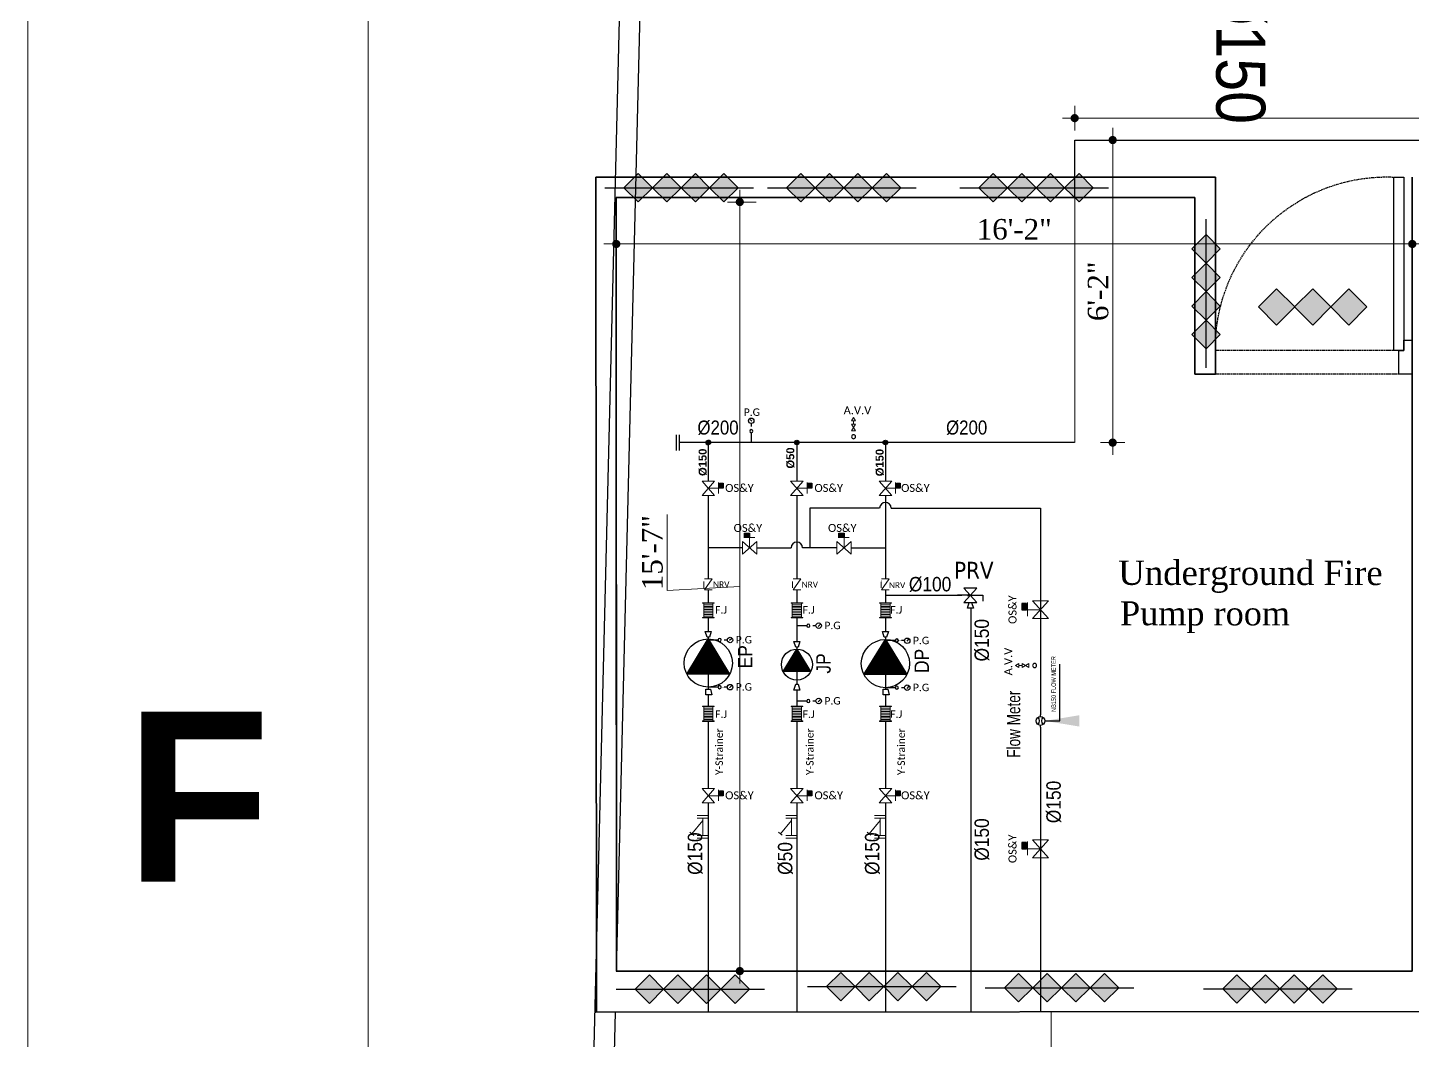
# Model space of a CAD drawing. Header units: inches. Extents: x -98933 to 1585249, y -3352739 to 192771.
# Drawn here: x 19148.3 to 19485.7, y 48984 to 49230.8 of the extents above; entities that cross this region are included whole.
import ezdxf
from ezdxf.enums import TextEntityAlignment as Align

# ---------------------------------------------------------------- set-up
doc = ezdxf.new("R2010")
doc.units = ezdxf.units.IN
doc.header["$MEASUREMENT"] = 0
doc.header["$PDMODE"] = 35
doc.linetypes.add('CONTINOUS', pattern=[0])
doc.linetypes.add('DASH', pattern=[0.35, 0.25, -0.1])
doc.layers.get('0').update_dxf_attribs({"lineweight": 0})
doc.layers.get('Defpoints').update_dxf_attribs({"lineweight": 0})
for name, color, linetype in [('A site line', 7, 'Continuous'), ('bp door', 40, 'Continuous'), ('fire rated wall', 7, 'Continuous')]:
    doc.layers.add(name, color=color, linetype=linetype)
for name, color, linetype, lineweight in [('A WALL', 7, 'Continuous', 35), ('ADES FIRE SPRINKLER', 1, 'Continuous', 30), ('DIM', 7, 'Continuous', 0), ('DIM_WORKING', 7, 'Continuous', 0), ('DIMENTION', 56, 'Continuous', 9), ('F-PIPE', 1, 'Continuous', 25), ('FF-VALVES', 170, 'Continuous', 18), ('flexible joint', 10, 'Continuous', 5), ('hatch-1', 8, 'Continuous', 25), ('Hydrant Pipe', 1, 'Continuous', 25), ('Inline', 7, 'Continuous', 0), ('Layer1', 134, 'Continuous', 0), ('Outline', 7, 'Continuous', 0), ('Pipe 100 mm', 1, 'Continuous', 25), ('Pipe 150 mm', 1, 'Continuous', 25), ('pipe line', 1, 'Continuous', 25), ('Scale_Text', 7, 'Continuous', 0), ('Text', 7, 'Continuous', 0), ('Titelblk', 7, 'Continuous', 25), ('TITLE', 7, 'Continuous', 20), ('wall', 7, 'Continuous', 0), ('Wall Ext', 20, 'Continuous', 25), ('y strainer', 10, 'Continuous', 5)]:
    doc.layers.add(name, color=color, linetype=linetype, lineweight=lineweight)
doc.styles.add('ARIAL', font='times.ttf')
doc.styles.add('arial narrow', font='tahoma.ttf')
doc.styles.add('REG', font='times.ttf')
doc.styles.get("Standard").update_dxf_attribs({"font": 'arialbd.ttf', "height": 24})
doc.styles.add('SWISSLT', font='swisscl.ttf')
doc.styles.add('ZIA', font='ARIALN.TTF', dxfattribs={"width": 1.05, "height": 10})
doc.dimstyles.new('Dim-Pres', dxfattribs={"dimtxt": 5.5, "dimasz": 2, "dimexe": 1.5, "dimexo": 1.5, "dimgap": 1, "dimtad": 3, "dimdec": 0, "dimzin": 3, "dimdsep": 46, "dimlunit": 4, "dimtxsty": 'REG', "dimblk": 'point', "dimcen": 2, "dimclrd": 256, "dimclre": 256, "dimclrt": 7, "dimadec": 0, "dimazin": 0, "dimtfac": 0.75, "dimtdec": 0, "dimtmove": 1, "dimatfit": 3, "dimldrblk": 'point', "dimfxl": 0, "dimtolj": 1, "dimtzin": 0, "dimlwd": -1, "dimlwe": -1, "dimarcsym": 1})
doc.dimstyles.get("Standard").update_dxf_attribs({"dimtxt": 30, "dimasz": 12, "dimexe": 0.18, "dimexo": 0.0625, "dimgap": 0.09, "dimtad": 0, "dimtih": 1, "dimtoh": 1, "dimdec": 0, "dimzin": 0, "dimdsep": 46, "dimlunit": 4, "dimtxsty": 'Standard', "dimblk": 'ARCHTICK', "dimcen": 0.5, "dimclrd": 256, "dimclrt": 256, "dimaunit": 1, "dimadec": 3, "dimazin": 0, "dimtfac": 1, "dimtdec": 0, "dimtofl": 0, "dimtmove": 0, "dimatfit": 3, "dimfxl": 0.18, "dimtolj": 1, "dimtzin": 0, "dimlwd": -1, "dimarcsym": 0})

# ---------------------------------------------------------------- blocks, each defined once
blk = doc.blocks.new('gdg')
at = {"layer": 'fire rated wall'}
h = blk.add_hatch(color=1, dxfattribs=at)
h.dxf.hatch_style = 1
h.paths.add_polyline_path([(9432288.4, -5613575.8), (9432298.7, -5613586.1), (9432309, -5613575.8)])
h.paths.add_polyline_path([(9432309, -5613575.8), (9432298.7, -5613565.5), (9432288.4, -5613575.8)])
h.paths.add_polyline_path([(9432309, -5613575.8), (9432329.7, -5613575.8), (9432319.3, -5613565.5)])
h.paths.add_polyline_path([(9432309, -5613575.8), (9432319.3, -5613586.1), (9432329.7, -5613575.8)])
h = blk.add_hatch(color=1, dxfattribs=at)
h.dxf.hatch_style = 1
h.paths.add_polyline_path([(9432329.7, -5613575.8), (9432340, -5613586.1), (9432350.3, -5613575.8)])
h.paths.add_polyline_path([(9432350.3, -5613575.8), (9432340, -5613565.5), (9432329.7, -5613575.8)])
h.paths.add_polyline_path([(9432350.3, -5613575.8), (9432371, -5613575.8), (9432360.7, -5613565.5)])
h.paths.add_polyline_path([(9432350.3, -5613575.8), (9432360.7, -5613586.1), (9432371, -5613575.8)])
at = {"layer": 'fire rated wall', "color": 1, "elevation": 0}
for points in [[(9432298.7, -5613586.1), (9432309, -5613575.8), (9432298.7, -5613565.5), (9432288.4, -5613575.8)], [(9432319.3, -5613586.1), (9432329.7, -5613575.8), (9432319.3, -5613565.5), (9432309, -5613575.8)], [(9432340, -5613586.1), (9432350.3, -5613575.8), (9432340, -5613565.5), (9432329.7, -5613575.8)], [(9432360.7, -5613586.1), (9432371, -5613575.8), (9432360.7, -5613565.5), (9432350.3, -5613575.8)]]:
    blk.add_lwpolyline(points, close=True, dxfattribs=at)
blk.add_lwpolyline([(9432274.6, -5613575.8), (9432382, -5613575.8)], dxfattribs=at)
blk = doc.blocks.new('FD-1')
at = {"ltscale": 100000}
h = blk.add_hatch(color=1, dxfattribs=at)
h.paths.add_polyline_path([(3873.9, -11549.16), (3870.55, -11545.81), (3867.21, -11549.15), (3867.22, -11549.16), (3867.21, -11549.18), (3870.55, -11552.52)])
h.paths.add_polyline_path([(3863.86, -11545.81), (3860.51, -11549.17), (3863.86, -11552.52), (3867.21, -11549.18), (3867.19, -11549.17), (3867.21, -11549.15)])
h = blk.add_hatch(color=1, dxfattribs=at)
h.paths.add_polyline_path([(3880.59, -11549.16), (3877.23, -11545.81), (3873.89, -11549.15), (3873.9, -11549.16), (3873.89, -11549.18), (3877.24, -11552.52)])
h.paths.add_polyline_path([(3870.55, -11545.81), (3867.19, -11549.17), (3870.55, -11552.52), (3873.89, -11549.18), (3873.88, -11549.17), (3873.89, -11549.15)])
at = {"layer": 'bp door', "color": 1, "linetype": 'DASH'}
for p, q in [((3854.63, -11557.2), (3888.54, -11557.2)), ((3888.54, -11557.2), (3888.54, -11561.56)), ((3854.63, -11561.56), (3888.54, -11561.56))]:
    blk.add_line(p, q, dxfattribs=at)
at = {"layer": 'bp door', "color": 1}
for points in [[(3855.56, -11525.15), (3853.69, -11525.15), (3853.69, -11557.2), (3855.56, -11557.2)], [(3860.51, -11549.17), (3863.86, -11552.52), (3867.22, -11549.16), (3863.86, -11545.81)], [(3867.19, -11549.17), (3870.55, -11552.52), (3873.9, -11549.16), (3870.55, -11545.81)], [(3873.88, -11549.17), (3877.24, -11552.52), (3880.59, -11549.16), (3877.23, -11545.81)], [(3854.63, -11557.2), (3853.69, -11557.2), (3853.69, -11555.32), (3852.13, -11555.32), (3852.13, -11561.56), (3854.63, -11561.56)]]:
    blk.add_lwpolyline(points, close=True, dxfattribs=at)
at = {"layer": 'bp door', "color": 1, "linetype": 'DASH'}
blk.add_arc((3856.85, -11556.82), 31.7, 359.3284, 92.3206, dxfattribs=at)
blk = doc.blocks.new('dot')
at = {"color": 4}
for p, q in [((-1.5, 0), (1.5, 0)), ((0, 1.5), (0, -1.5))]:
    blk.add_line(p, q, dxfattribs=at)
at = {"color": 6, "const_width": 0.5}
blk.add_lwpolyline([(-0.25, 0, 1), (0.25, 0, 1)], format="xyb", close=True, dxfattribs=at)
blk = doc.blocks.new('point')
blk.add_blockref('dot', (0, 0))
blk = doc.blocks.new('*D453')
at = {"layer": 'Defpoints', "color": 0, "ltscale": 30, "transparency": 16777216}
for p in [(19321.84, 49188.29), (19336.71, 49188.29), (19334.73, 49000.85, -9.64)]:
    blk.add_point(p, dxfattribs=at)
at = {"layer": 'Layer1', "ltscale": 30, "transparency": 16777216}
for p, q in [((19325.84, 49188.29), (19320.34, 49188.29)), ((19321.84, 49002.85), (19321.84, 49186.29)), ((19304.11, 49093.57), (19304.11, 49112.09)), ((19321.84, 49094.57), (19304.11, 49093.57)), ((19324.91, 49000.85), (19320.34, 49000.85))]:
    blk.add_line(p, q, dxfattribs=at)
at = {"layer": 'Layer1', "ltscale": 30, "transparency": 16777216, "xscale": 2, "yscale": 2, "zscale": 2}
for p, rotation in [((19321.84, 49188.29), 90), ((19321.84, 49000.85), 270)]:
    blk.add_blockref('point', p, dxfattribs=dict(at, rotation=rotation))
at = {"layer": 'Layer1', "color": 7, "ltscale": 30, "transparency": 16777216, "insert": (19300.56, 49102.83), "char_height": 5, "attachment_point": 5, "rotation": 90, "style": 'REG'}
blk.add_mtext('\\A1;15\'-7"', dxfattribs=at)
blk = doc.blocks.new('A$C47DA282D')
at = {"lineweight": -2}
h = blk.add_hatch(color=5, dxfattribs=at)
h.dxf.hatch_style = 1
h.paths.add_polyline_path([(205, 118), (169, 118), (169, 69), (205, 69)])
at = {"color": 1, "lineweight": 20, "ltscale": 2}
for p, q in [((0, 138), (122, 138)), ((122, 0), (0, 138)), ((0, 0), (122, 138)), ((161, 19), (161, 125)), ((61, 69), (205, 69)), ((122, 0), (0, 0))]:
    blk.add_line(p, q, dxfattribs=at)
at = {"lineweight": -2}
blk.add_lwpolyline([(205, 69), (169, 69), (169, 118), (205, 118)], close=True, dxfattribs=at)
blk = doc.blocks.new('A$C0680352D')
at = {"layer": 'flexible joint'}
for p, q in [((12, 119), (95, 119)), ((12, 104), (95, 104)), ((12, 90), (95, 90)), ((12, 75), (95, 75)), ((12, 60), (95, 60)), ((12, 45), (95, 45)), ((12, 31), (95, 31)), ((12, 16), (95, 16))]:
    blk.add_line(p, q, dxfattribs=at)
for points in [[(0, 134), (107, 134), (107, 138), (0, 138)], [(12, 134), (95, 134), (95, 5), (12, 5)], [(0, 5), (107, 5), (107, 0), (0, 0)]]:
    blk.add_lwpolyline(points, close=True, dxfattribs=at)
blk = doc.blocks.new('A$C6DE15CEC')
at = {"color": 1, "lineweight": 20, "ltscale": 2}
for p, q in [((0, 0), (0, 110)), ((158, 0), (0, 110)), ((158, 110), (158, 0))]:
    blk.add_line(p, q, dxfattribs=at)
at = {"color": 7, "lineweight": 5}
blk.add_lwpolyline([(115, 116), (30, 116)], dxfattribs=at)
blk.add_solid([(115, 120), (139, 116), (115, 112)], dxfattribs=at)
blk = doc.blocks.new('PRV.')
at = {"layer": 'F-PIPE', "ltscale": 15}
h = blk.add_hatch(color=256, dxfattribs=at)
h.paths.add_polyline_path([(632428.96, 95694.18), (632428.96, 95693.81), (632427.99, 95694.18)])
h.paths.add_polyline_path([(632428.96, 95694.54), (632428.96, 95694.18), (632427.99, 95694.18)])
for p, q in [((632422.69, 95694.18, -21.99), (632422.69, 95696.66, -21.99)), ((632430.76, 95697.31, -21.99), (632425.22, 95697.31, -21.99)), ((632430.76, 95697.31, -21.99), (632425.22, 95691.05, -21.99)), ((632425.22, 95697.31, -21.99), (632430.76, 95691.05, -21.99)), ((632427.99, 95694.18, -21.99), (632428.96, 95694.54, -21.99)), ((632428.96, 95694.54, -21.99), (632428.96, 95693.81, -21.99)), ((632427.99, 95694.18, -21.99), (632422.69, 95694.18, -21.99)), ((632425.22, 95691.05, -21.99), (632430.76, 95691.05, -21.99)), ((632427.99, 95694.18, -21.99), (632433.56, 95694.18, -21.99)), ((632427.99, 95694.18, -21.99), (632428.96, 95693.81, -21.99)), ((632427.99, 95694.18, -21.99), (632428.96, 95693.81, -21.99)), ((632433.56, 95694.18, -21.99), (632431.71, 95694.18, -21.99))]:
    blk.add_line(p, q, dxfattribs=at)
blk = doc.blocks.new('A$C1F5D063A')
at = {"layer": 'y strainer', "linetype": 'Continuous'}
for p, q in [((0, 126), (0, 0)), ((30, 126), (30, 0)), ((30, 63), (225, 63)), ((55, 63), (205, -60)), ((225, 126), (225, 0)), ((254, 126), (254, 0)), ((222, -39), (188, -82))]:
    blk.add_line(p, q, dxfattribs=at)
blk = doc.blocks.new('ball.v')
at = {"color": 7, "linetype": 'ByBlock', "lineweight": 13, "const_width": 1}
for points in [[(386990, 646713), (386687, 646713)], [(386990, 646537), (386990, 646888)], [(387146, 646537), (387146, 646995), (387395, 646995)], [(387302, 646537), (387302, 646888)], [(387302, 646713), (387601, 646713)]]:
    blk.add_lwpolyline(points, dxfattribs=at)
at = {"color": 7, "linetype": 'CONTINOUS'}
blk.add_circle((387146, 646713), 156, dxfattribs=at)
blk = doc.blocks.new('_ArchTick')
at = {"color": 0, "linetype": 'ByBlock', "const_width": 0.15}
blk.add_lwpolyline([(-0.5, -0.5), (0.5, 0.5)], dxfattribs=at)
blk = doc.blocks.new('A$C7E161618')
at = {"layer": 'pipe line', "color": 1, "lineweight": 0}
for p, q in [((3.3, 21.9), (0, 16.5)), ((0, 16.5), (6.7, 16.5)), ((6.7, 0), (0, 10.8)), ((6.7, 10.8), (0, 0)), ((0, 10.8), (6.7, 10.8)), ((0, 0), (6.7, 0)), ((6.7, 16.5), (3.3, 21.9)), ((3.3, 16.5), (3.3, 10.8))]:
    blk.add_line(p, q, dxfattribs=at)
blk = doc.blocks.new('*D668')
at = {"layer": 'Defpoints', "color": 0, "ltscale": 30, "transparency": 16777216}
for p in [(19403.45, 49203.4, -9.7), (19403.45, 49129.65, -9.7), (19412.71, 49129.65)]:
    blk.add_point(p, dxfattribs=at)
at = {"layer": 'Layer1', "ltscale": 30, "transparency": 16777216}
for p, q in [((19410.13, 49203.4), (19414.21, 49203.4)), ((19412.71, 49201.4), (19412.71, 49131.65)), ((19410.13, 49129.65), (19414.21, 49129.65))]:
    blk.add_line(p, q, dxfattribs=at)
at = {"layer": 'Layer1', "ltscale": 30, "transparency": 16777216, "xscale": 2, "yscale": 2, "zscale": 2}
for p, rotation in [((19412.71, 49203.4), 90), ((19412.71, 49129.65), 270)]:
    blk.add_blockref('point', p, dxfattribs=dict(at, rotation=rotation))
at = {"layer": 'Layer1', "color": 7, "ltscale": 30, "transparency": 16777216, "insert": (19409.17, 49166.53), "char_height": 5, "attachment_point": 5, "rotation": 90, "style": 'REG'}
blk.add_mtext('\\A1;6\'-2"', dxfattribs=at)
blk = doc.blocks.new('PAGE')
at = {"layer": 'Inline', "color": 252, "lineweight": 15}
blk.add_lwpolyline([(178051640.629, 22656441.108), (178051640.629, 22657235.787), (178050505.364, 22657235.787), (178050505.364, 22656441.108)], close=True, dxfattribs=at)
at = {"layer": 'Outline', "color": 252, "lineweight": 15}
blk.add_lwpolyline([(178050483.418, 22657252.657), (178050483.418, 22656424.238)], dxfattribs=at)
at = {"layer": 'Scale_Text', "color": 252, "lineweight": 13, "insert": (178050494.391, 22656797.057), "char_height": 10.973, "width": 8.36026, "attachment_point": 5}
blk.add_mtext('F', dxfattribs=at)
blk = doc.blocks.new('Title')
at = {"layer": 'Titelblk', "color": 3, "linetype": 'Continuous', "lineweight": 0, "xscale": 3.014611567961765, "yscale": 3.014611567959946, "zscale": 3.014611567966516}
blk.add_blockref('PAGE', (-536855255.83, -68388223.96), dxfattribs=at)
blk = doc.blocks.new('*D772')
at = {"layer": 'Defpoints', "color": 0, "ltscale": 30, "transparency": 16777216}
for p in [(19485.73, 49191.86, -9.7), (19291.73, 49189.36, -9.7), (19485.73, 49178.06)]:
    blk.add_point(p, dxfattribs=at)
at = {"layer": 'Layer1', "ltscale": 30, "transparency": 16777216}
for p, q in [((19291.73, 49180.95), (19291.73, 49176.56)), ((19485.73, 49181.21), (19485.73, 49176.56)), ((19293.73, 49178.06), (19483.73, 49178.06))]:
    blk.add_line(p, q, dxfattribs=at)
at = {"layer": 'Layer1', "ltscale": 30, "transparency": 16777216, "xscale": 2, "yscale": 2, "zscale": 2, "rotation": 180}
blk.add_blockref('point', (19291.73, 49178.06), dxfattribs=at)
at = {"layer": 'Layer1', "ltscale": 30, "transparency": 16777216, "xscale": 2, "yscale": 2, "zscale": 2}
blk.add_blockref('point', (19485.73, 49178.06), dxfattribs=at)
at = {"layer": 'Layer1', "color": 7, "ltscale": 30, "transparency": 16777216, "insert": (19388.73, 49181.61), "char_height": 5, "attachment_point": 5, "style": 'REG'}
blk.add_mtext('\\A1;16\'-2"', dxfattribs=at)
blk = doc.blocks.new('*D836')
at = {"layer": 'Defpoints', "color": 0, "ltscale": 30, "transparency": 16777216}
for p in [(19661.8, 49208.73), (19403.45, 49203.4, -9.7), (19661.8, 49203.39, -9.7)]:
    blk.add_point(p, dxfattribs=at)
at = {"layer": 'Layer1', "ltscale": 30, "transparency": 16777216}
for p, q in [((19403.45, 49207.07), (19403.45, 49210.23)), ((19405.45, 49208.73), (19659.8, 49208.73)), ((19661.8, 49207.06), (19661.8, 49210.23))]:
    blk.add_line(p, q, dxfattribs=at)
at = {"layer": 'Layer1', "ltscale": 30, "transparency": 16777216, "xscale": 2, "yscale": 2, "zscale": 2, "rotation": 180}
blk.add_blockref('point', (19403.45, 49208.73), dxfattribs=at)
at = {"layer": 'Layer1', "ltscale": 30, "transparency": 16777216, "xscale": 2, "yscale": 2, "zscale": 2}
blk.add_blockref('point', (19661.8, 49208.73), dxfattribs=at)
at = {"layer": 'Layer1', "color": 7, "ltscale": 30, "transparency": 16777216, "insert": (19532.62, 49212.28), "char_height": 5, "attachment_point": 5, "style": 'REG'}
blk.add_mtext('\\A1;21\'-6"', dxfattribs=at)
blk = doc.blocks.new('GR3')
at = {"layer": 'Hydrant Pipe', "lineweight": -2}
h = blk.add_hatch(dxfattribs=at)
h.set_pattern_fill('ANSI31', color=256, scale=0.11157, angle=90)
h.set_pattern_definition([(135, (-258246.40394, 138620.2969), (-0.250481927, -0.250481927), [])])
h.paths.add_polyline_path([(-260009.38, 143058.19), (-260016.84, 143070.42), (-260001.92, 143070.42)])
h = blk.add_hatch(dxfattribs=at)
h.set_pattern_fill('ANSI31', color=256, scale=0.11157, angle=90)
h.set_pattern_definition([(135, (-258254.23326, 138620.1164), (-0.250481927, -0.250481927), [])])
h.paths.add_polyline_path([(-259978.55, 143061.53), (-259983.33, 143069.36), (-259973.78, 143069.36)])
h = blk.add_hatch(dxfattribs=at)
h.set_pattern_fill('ANSI31', color=256, scale=0.11157, angle=90)
h.set_pattern_definition([(135, (-258184.7076, 138620.1164), (-0.250481927, -0.250481927), [])])
h.paths.add_polyline_path([(-259947.68, 143058.01), (-259955.14, 143070.24), (-259940.22, 143070.24)])
at = {"layer": 'Pipe 100 mm', "lineweight": -2, "ltscale": 10}
h = blk.add_hatch(color=1, dxfattribs=at)
h.dxf.hatch_style = 1
edge = h.paths.add_edge_path()
edge.add_arc((-260009.38, 142989.6), 0.796, 0, 360)
h = blk.add_hatch(color=1, dxfattribs=at)
h.dxf.hatch_style = 1
edge = h.paths.add_edge_path()
edge.add_arc((-259978.55, 142989.6), 0.796, 0, 360)
h = blk.add_hatch(dxfattribs=at)
h.set_pattern_fill('ANSI31', color=256, scale=0.002231, angle=90)
h.set_pattern_definition([(135, (-258214.6441914, 138556.443138), (-0.005009638544, -0.005009638544), [])])
edge = h.paths.add_edge_path()
edge.add_arc((-259947.68, 142989.6), 0.796, 0, 360)
h = blk.add_hatch(color=1, dxfattribs=at)
h.dxf.hatch_style = 1
edge = h.paths.add_edge_path()
edge.add_arc((-259947.68, 142989.6), 0.796, 0, 360)
h = blk.add_hatch(color=1, dxfattribs=at)
h.dxf.hatch_style = 1
edge = h.paths.add_edge_path()
edge.add_arc((-259938.43, 142989.6), 0.796, 180, 540)
at = {"color": 1, "lineweight": 30}
for p, q in [((-260063.38, 143088.68), (-260063.38, 143088.09)), ((-260063.38, 143084.99), (-260063.38, 143084.4))]:
    blk.add_line(p, q, dxfattribs=at)
at = {"linetype": 'ByBlock', "lineweight": -2, "ltscale": 2}
for p, q in [((-259986.61, 143079.2), (-259985.96, 143079.86)), ((-260017.43, 143074.55), (-260016.78, 143075.21)), ((-259955.74, 143074.37), (-259955.09, 143075.02)), ((-260017.43, 143058.12), (-260016.78, 143058.78)), ((-259955.74, 143057.94), (-259955.09, 143058.6)), ((-259986.61, 143052.96), (-259985.96, 143053.62)), ((-259962.23, 142981.55), (-259962.89, 142982.2))]:
    blk.add_line(p, q, dxfattribs=at)
at = {"color": 1, "lineweight": 30}
blk.add_circle((-260063.38, 143086.54), 1.55, dxfattribs=at)
at = {"linetype": 'ByBlock', "lineweight": -2, "ltscale": 2}
for centre in [(-259986.15, 143079.63), (-260016.97, 143074.98), (-259955.28, 143074.79), (-260016.97, 143058.63), (-259955.28, 143058.37), (-259986.15, 143053.39), (-259962.66, 142982.01)]:
    blk.add_circle(centre, 0.951, dxfattribs=at)
at = {"color": 1, "lineweight": 30}
for centre, start, end in [((-260065.74, 143086.54), 319.3985, 40.6015), ((-260061.02, 143086.54), 139.3985, 220.6015)]:
    blk.add_arc(centre, 1.99, start, end, dxfattribs=at)
at = {"layer": 'DIMENTION', "color": 1, "linetype": 'ByBlock', "lineweight": -2}
for p, q in [((-259985.2, 143079.63), (-259984.14, 143079.63)), ((-259981.98, 143079.63), (-259978.55, 143079.63)), ((-260016.02, 143074.98), (-260014.96, 143074.98)), ((-260012.81, 143074.98), (-260009.38, 143074.98)), ((-259954.33, 143074.79), (-259953.26, 143074.79)), ((-259951.11, 143074.79), (-259947.68, 143074.79)), ((-260016.02, 143058.55), (-260014.96, 143058.55)), ((-260012.81, 143058.55), (-260009.38, 143058.55)), ((-259954.33, 143058.37), (-259953.26, 143058.37)), ((-259951.11, 143058.37), (-259947.68, 143058.37)), ((-259985.2, 143053.39), (-259984.14, 143053.39)), ((-259981.98, 143053.39), (-259978.55, 143053.39)), ((-259962.66, 142986.18), (-259962.66, 142989.6)), ((-259962.66, 142982.96), (-259962.66, 142984.02))]:
    blk.add_line(p, q, dxfattribs=at)
at = {"layer": 'DIMENTION', "lineweight": -2}
for p, q in [((-260010.63, 143077.47), (-260008.56, 143077.47)), ((-260010.2, 143075.45), (-260010.63, 143077.47)), ((-260008.56, 143075.45), (-260010.2, 143075.45)), ((-260008.56, 143077.47), (-260008.56, 143075.45)), ((-259979.58, 143075.81), (-259977.52, 143075.81)), ((-259978.96, 143073.79), (-259979.58, 143075.81)), ((-259978.15, 143073.79), (-259978.96, 143073.79)), ((-259977.52, 143075.81), (-259978.15, 143073.79)), ((-259948.93, 143077.47), (-259946.87, 143077.47)), ((-259948.5, 143075.45), (-259948.93, 143077.47)), ((-259946.87, 143075.45), (-259948.5, 143075.45)), ((-259946.87, 143077.47), (-259946.87, 143075.45)), ((-259979.59, 143058.85), (-259978.96, 143060.88)), ((-259977.52, 143058.85), (-259979.59, 143058.85)), ((-259978.96, 143060.88), (-259978.15, 143060.87)), ((-259978.15, 143060.87), (-259977.52, 143058.85)), ((-260010.41, 143055.36), (-260009.78, 143057.38)), ((-260008.35, 143055.36), (-260010.41, 143055.36)), ((-260009.78, 143057.38), (-260008.98, 143057.38)), ((-260008.98, 143057.38), (-260008.35, 143055.36)), ((-259948.72, 143055.36), (-259948.08, 143057.38)), ((-259946.65, 143055.36), (-259948.72, 143055.36)), ((-259948.08, 143057.38), (-259947.28, 143057.38)), ((-259947.28, 143057.38), (-259946.65, 143055.36)), ((-260040.01, 143047.34), (-260037.94, 143047.34)), ((-260039.38, 143045.32), (-260040.01, 143047.34)), ((-260038.58, 143045.32), (-260039.38, 143045.32)), ((-260037.94, 143047.34), (-260038.58, 143045.32))]:
    blk.add_line(p, q, dxfattribs=at)
at = {"layer": 'Hydrant Pipe', "lineweight": -2}
for points in [[(-260009.38, 143058.19), (-260016.84, 143070.42), (-260001.92, 143070.42), (-260009.38, 143058.19)], [(-259978.55, 143061.53), (-259983.33, 143069.36), (-259973.78, 143069.36), (-259978.55, 143061.53)], [(-259947.68, 143058.01), (-259955.14, 143070.24), (-259940.22, 143070.24), (-259947.68, 143058.01)]]:
    blk.add_lwpolyline(points, dxfattribs=at)
for centre, radius in [((-260009.38, 143066.58), 8.39), ((-259947.68, 143066.4), 8.39), ((-259978.55, 143066.91), 5.4)]:
    blk.add_circle(centre, radius, dxfattribs=at)
at = {"layer": 'Pipe 100 mm', "lineweight": -2, "ltscale": 10}
for p, q in [((-260009.38, 143115.06), (-260009.38, 143187.91)), ((-259978.55, 143115.06), (-259978.55, 143187.91)), ((-259947.68, 143115.06), (-259947.68, 143187.91)), ((-260009.38, 143086.71), (-260009.38, 143110.14)), ((-259978.55, 143086.71), (-259978.55, 143110.14)), ((-259947.68, 143086.71), (-259947.68, 143110.14)), ((-260009.38, 143077.47), (-260009.38, 143081.37)), ((-259978.55, 143075.81), (-259978.55, 143081.37)), ((-259947.68, 143077.47), (-259947.68, 143081.37)), ((-260009.38, 143057.38), (-260009.38, 143075.45)), ((-259978.55, 143060.87), (-259978.55, 143073.79)), ((-259947.68, 143057.38), (-259947.68, 143075.45)), ((-259978.55, 143050.69), (-259978.55, 143058.85)), ((-260009.38, 143050.69), (-260009.38, 143055.36)), ((-259947.68, 143050.69), (-259947.68, 143055.36)), ((-260009.38, 143040.89), (-260009.38, 143045.35)), ((-259978.55, 143040.89), (-259978.55, 143045.35)), ((-259947.68, 143040.89), (-259947.68, 143045.35)), ((-260009.38, 143008.01), (-260009.38, 143037.05)), ((-259978.55, 143008.01), (-259978.55, 143037.05)), ((-259947.68, 143008.01), (-259947.68, 143037.05)), ((-259997.42, 143026.26), (-260009.38, 143026.26)), ((-259992.5, 143026.26), (-259980.54, 143026.26)), ((-259983.06, 143012.48), (-259983.06, 143026.26)), ((-259964.56, 143026.26), (-259976.52, 143026.26)), ((-259959.64, 143026.26), (-259947.68, 143026.26)), ((-260007.37, 143012.48), (-259983.06, 143012.48)), ((-260009.38, 142989.6), (-260009.38, 143002.9)), ((-259978.55, 142989.6), (-259978.55, 143002.9)), ((-259947.68, 142989.6), (-259947.68, 143002.9))]:
    blk.add_line(p, q, dxfattribs=at)
for points in [[(-260063.38, 143095.8), (-260063.38, 143187.91)], [(-260063.38, 143088.68), (-260063.38, 143128.02)], [(-260011.39, 143012.48), (-260063.38, 143012.48), (-260063.38, 143084.4)], [(-260075.28, 142989.62), (-259937.64, 142989.6)]]:
    blk.add_lwpolyline(points, dxfattribs=at)
at = {"layer": 'Pipe 100 mm', "lineweight": -2, "ltscale": 0.5}
for points in [[(-260039.1, 143047.34), (-260039.1, 143187.91)], [(-260009.38, 143042.79), (-260034.48, 143042.79)]]:
    blk.add_lwpolyline(points, dxfattribs=at)
at = {"layer": 'Pipe 100 mm', "lineweight": -2, "ltscale": 10}
for centre in [(-260009.38, 142989.6), (-259978.55, 142989.6), (-259947.68, 142989.6), (-259947.68, 142989.6)]:
    blk.add_circle(centre, 0.796, dxfattribs=at)
for centre in [(-259978.53, 143026.26), (-260009.38, 143012.48)]:
    blk.add_arc(centre, 2.01, 180, 360, dxfattribs=at)
at = {"layer": 'pipe line', "lineweight": -2}
for p, q in [((-259937.64, 142992.35), (-259937.64, 142986.86)), ((-259936.57, 142992.35), (-259936.57, 142986.86))]:
    blk.add_line(p, q, dxfattribs=at)
at = {"layer": 'wall', "color": 1, "linetype": 'Continuous', "lineweight": -2}
for p, q in [((-260063.38, 143102.5), (-260063.38, 143128.02)), ((-260063.38, 143124.12), (-260063.38, 143124.12))]:
    blk.add_line(p, q, dxfattribs=at)
at = {"layer": 'ADES FIRE SPRINKLER', "linetype": 'Continuous', "lineweight": -2}
for p, xscale, yscale, zscale, rotation in [((-261336.64, 145341.62), -0.003497665922623128, 0.003497665922623128, 0.0034976659360285, 180), ((-261367.46, 145336.96), -0.003497665922623128, 0.003497665922623128, 0.0034976659360285, 180), ((-261305.76, 145336.78), -0.003497665922623128, 0.003497665922623128, 0.0034976659360285, 180), ((-261367.46, 145320.53), -0.003497665922623128, 0.003497665922623128, 0.0034976659360285, 180), ((-261305.76, 145320.35), -0.003497665922623128, 0.003497665922623128, 0.0034976659360285, 180), ((-261336.64, 145315.37), -0.003497665922623128, 0.003497665922623128, 0.0034976659360285, 180), ((-262899.47, 141250.81), -0.004486061399802566, 0.004486061399802566, 0.0044860614020719, 270), ((-262224.64, 141631.52), -0.003497665922623128, 0.003497665922623128, 0.0034976659360285, 270)]:
    blk.add_blockref('ball.v', p, dxfattribs=dict(at, xscale=xscale, yscale=yscale, zscale=zscale, rotation=rotation))
at = {"layer": 'ADES FIRE SPRINKLER', "linetype": 'Continuous', "lineweight": -2, "xscale": -0.004486061399802566, "yscale": 0.004486061399802566, "zscale": 0.0044860614020719}
blk.add_blockref('ball.v', (-258324.58, 140166.05), dxfattribs=at)
at = {"layer": 'DIM', "lineweight": -2, "xscale": 0.2097780835756566, "yscale": 0.2097780835756566, "zscale": 0.2097780835815683}
for p, rotation in [((-260059.28, 143067.94), 270), ((-259997.57, 142985.51), 180)]:
    blk.add_blockref('A$C7E161618', p, dxfattribs=dict(at, rotation=rotation))
at = {"layer": 'F-PIPE', "lineweight": -2, "ltscale": 15, "extrusion": (0, 0, -1), "xscale": 0.04486687786993571, "yscale": 0.04486687786993571, "zscale": -0.04486687795177, "rotation": 180}
for p in [(260066.12, 143134.2), (260066.12, 143050.91)]:
    blk.add_blockref('A$C47DA282D', p, dxfattribs=at)
at = {"layer": 'FF-VALVES', "lineweight": -2}
for name, p, xscale, yscale, zscale, rotation in [('A$C1F5D063A', (-260005.55, 143119.51), 0.03098990384023637, 0.03098990384023637, 0.0309899038329833, 90), ('A$C1F5D063A', (-259974.68, 143119.51), 0.03098990384023637, 0.03098990384023637, 0.0309899038329833, 90), ('A$C1F5D063A', (-259943.85, 143119.52), 0.03098990384023637, 0.03098990384023637, 0.0309899038329833, 90), ('A$C47DA282D', (-260007.2, 143115.06), 0.03570241859415546, 0.03570241879788227, 0.0357024187754501, 180), ('A$C47DA282D', (-259976.38, 143115.06), 0.03570241859415546, 0.03570241879788227, 0.0357024187754501, 180), ('A$C47DA282D', (-259945.51, 143115.06), 0.03570241859415546, 0.03570241879788227, 0.0357024187754501, 180), ('A$C0680352D', (-260007.32, 143086.71), 0.03855861257761717, 0.03855861257761717, 0.0385586125630653, 180), ('A$C0680352D', (-259976.5, 143086.71), 0.03855861257761717, 0.03855861257761717, 0.0385586125630653, 180), ('A$C0680352D', (-259945.63, 143086.71), 0.03855861257761717, 0.03855861257761717, 0.0385586125630653, 180), ('A$C0680352D', (-260007.32, 143050.69), 0.03855861257761717, 0.03855861257761717, 0.0385586125630653, 180), ('A$C0680352D', (-259976.5, 143050.69), 0.03855861257761717, 0.03855861257761717, 0.0385586125630653, 180), ('A$C0680352D', (-259945.63, 143050.69), 0.03855861257761717, 0.03855861257761717, 0.0385586125630653, 180), ('A$C6DE15CEC', (-260010.72, 143040.89), 0.02434820972848684, 0.02434820972848684, 0.0243482097254336, 270), ('A$C6DE15CEC', (-259979.89, 143040.89), 0.02434820972848684, 0.02434820972848684, 0.0243482097254336, 270), ('A$C6DE15CEC', (-259949.02, 143040.89), 0.02434820972848684, 0.02434820972848684, 0.0243482097254336, 270), ('A$C47DA282D', (-259997.42, 143028.44), 0.03570241859415546, 0.03570241879788227, 0.0357024187754505, 270), ('A$C47DA282D', (-259964.56, 143028.44), 0.03570241859415546, 0.03570241879788227, 0.0357024187754505, 270), ('A$C47DA282D', (-260007.2, 143008.01), 0.03570241859415546, 0.03570241879788227, 0.0357024187754501, 180), ('A$C47DA282D', (-259976.38, 143008.01), 0.03570241859415546, 0.03570241879788227, 0.0357024187754501, 180), ('A$C47DA282D', (-259945.51, 143008.01), 0.03570241859415546, 0.03570241879788227, 0.0357024187754501, 180)]:
    blk.add_blockref(name, p, dxfattribs=dict(at, xscale=xscale, yscale=yscale, zscale=zscale, rotation=rotation))
at = {"layer": 'Pipe 100 mm', "lineweight": -2, "xscale": 0.8080652538046706, "yscale": 0.8080652538046706, "zscale": 0.8080652538046706}
blk.add_blockref('PRV.', (-771082.06, 65715.65, 17.77), dxfattribs=at)
at = {"color": 7, "linetype": 'ByBlock', "lineweight": -2, "insert": (-260067.2, 143083.42), "char_height": 1.5524, "width": 146.0202, "attachment_point": 1, "rotation": 270.1011, "style": 'SWISSLT'}
blk.add_mtext('{\\C0;NB150 FLOW METER}', dxfattribs=at)
at = {"layer": 'Text', "color": 7, "lineweight": -2, "ltscale": 10}
for s, insert, char_height, attachment_point, rotation in [('{\\fCalibri|b0|i0|c0|p34;OS&Y}', (-260052.24, 143126.11, -10.44), 2.7878, 3, 270), ('{\\fCalibri|b0|i0|c0|p34;OS&Y}', (-260014.84, 143111.07, -10.44), 2.7878, 1, 180), ('{\\fCalibri|b0|i0|c0|p34;OS&Y}', (-259984.66, 143111.07, -10.44), 2.7878, 1, 180), ('{\\fCalibri|b0|i0|c0|p34;OS&Y}', (-259953.57, 143111.07, -10.44), 2.7878, 1, 180), ('{\\fCalibri|b0|i0|c0|p34;Y-Strainer}', (-260013.57, 143105.4, -11.94), 2.6019, 1, 270), ('{\\fCalibri|b0|i0|c0|p34;Y-Strainer}', (-259981.76, 143105.4, -11.94), 2.6019, 1, 270), ('{\\fCalibri|b0|i0|c0|p34;Y-Strainer}', (-259950.17, 143105.4, -11.94), 2.6019, 1, 270), ('{\\fCalibri|b0|i0|c0|p34;F.J}', (-260011.04, 143082.87, -11.94), 2.6019, 1, 180), ('{\\fCalibri|b0|i0|c0|p34;F.J}', (-259980.56, 143082.87, -11.94), 2.6019, 1, 180), ('{\\fCalibri|b0|i0|c0|p34;F.J}', (-259950.08, 143082.87, -11.94), 2.6019, 1, 180), ('{\\fCalibri|b0|i0|c0|p34;P.G}', (-259988.12, 143078.24), 2.6019, 1, 180), ('{\\fCalibri|b0|i0|c0|p34;P.G}', (-260018.95, 143073.58), 2.6019, 1, 180), ('{\\fCalibri|b0|i0|c0|p34;P.G}', (-259957.25, 143073.4), 2.6019, 1, 180), ('{\\fCalibri|b0|i0|c0|p34;A.V.V}', (-260050.75, 143061.05, -10.44), 2.7878, 3, 270), ('{\\fCalibri|b0|i0|c0|p34;P.G}', (-260018.95, 143057.23), 2.6019, 1, 180), ('{\\fCalibri|b0|i0|c0|p34;P.G}', (-259957.25, 143056.97), 2.6019, 1, 180), ('{\\fCalibri|b0|i0|c0|p34;P.G}', (-259988.12, 143051.99), 2.6019, 1, 180), ('{\\fCalibri|b0|i0|c0|p34;OS&Y}', (-260052.24, 143042.82, -10.44), 2.7878, 3, 270), ('{\\fCalibri|b0|i0|c0|p34;F.J}', (-260011.04, 143046.57, -11.94), 2.6019, 1, 180), ('{\\fCalibri|b0|i0|c0|p34;F.J}', (-259980.56, 143046.57, -11.94), 2.6019, 1, 180), ('{\\fCalibri|b0|i0|c0|p34;F.J}', (-259950.08, 143046.57, -11.94), 2.6019, 1, 180), ('{\\fCalibri|b0|i0|c0|p34;NRV}', (-260010.6, 143038.23, -5.92), 2.0815, 1, 180), ('{\\fCalibri|b0|i0|c0|p34;NRV}', (-259980.2, 143038.01, -5.92), 2.0815, 1, 180), ('{\\fCalibri|b0|i0|c0|p34;NRV}', (-259949.37, 143037.96, -5.92), 2.0815, 1, 180), ('{\\fCalibri|b0|i0|c0|p34;OS&Y}', (-259989.39, 143017.95, -10.44), 2.7878, 1, 180), ('{\\fCalibri|b0|i0|c0|p34;OS&Y}', (-259956.53, 143017.95, -10.44), 2.7878, 1, 180), ('{\\fCalibri|b0|i0|c0|p34;OS&Y}', (-260014.84, 143004.02, -10.44), 2.7878, 1, 180), ('{\\fCalibri|b0|i0|c0|p34;OS&Y}', (-259984.66, 143004.02, -10.44), 2.7878, 1, 180), ('{\\fCalibri|b0|i0|c0|p34;OS&Y}', (-259953.57, 143004.02, -10.44), 2.7878, 1, 180), ('%%C150', (-260005.97, 143001.36), 2.788, 1, 270), ('%%C150', (-259944.33, 143001.25), 2.788, 1, 270), ('%%C50', (-259974.86, 142998.67), 2.788, 1, 270), ('{\\fCalibri|b0|i0|c0|p34;A.V.V}', (-260004.46, 142976.98, -10.44), 2.7878, 3, 180), ('{\\fCalibri|b0|i0|c0|p34;P.G}', (-259960.03, 142977.71), 2.6019, 1, 180)]:
    blk.add_mtext(s, dxfattribs=dict(at, insert=insert, char_height=char_height, attachment_point=attachment_point, rotation=rotation))
for s, insert, char_height, width, attachment_point, rotation, style in [('%%C150', (-260002.26, 143140.16), 5.021, 19.3673, 1, 270, 'ZIA'), ('%%C50', (-259971.94, 143140.16), 5.021, 15.925, 1, 270, 'ZIA'), ('%%C150', (-259940.56, 143140.16), 5.021, 19.3673, 1, 270, 'ZIA'), ('%%C150', (-260040.41, 143135.24), 5.021, 19.3673, 1, 270, 'ZIA'), ('%%C150', (-260065.42, 143107.39), 5.021, 16.0313, 3, 270, 'ZIA'), ('%%C150', (-260040.41, 143065.83), 5.021, 19.3673, 1, 270, 'ZIA'), ('%%C100', (-260017.55, 143036.41), 5.021, 19.3673, 1, 180, 'ZIA'), ('PRV ', (-260033.28, 143031.14, 2.61), 5.884, 8.2937, 1, 180, 'arial narrow')]:
    blk.add_mtext(s, dxfattribs=dict(at, insert=insert, char_height=char_height, width=width, attachment_point=attachment_point, rotation=rotation, style=style))
at = {"layer": 'Text', "lineweight": -2, "ltscale": 10, "char_height": 5.021, "attachment_point": 1, "rotation": 270, "style": 'ZIA'}
for s, insert, width in [('{\\C6;DP}', (-260019.51, 143069.84), 8.2937), ('{\\C6;JP}', (-259985.29, 143070.06), 7.4021), ('{\\C6;EP}', (-259958.04, 143068.23), 8.2937)]:
    blk.add_mtext(s, dxfattribs=dict(at, insert=insert, width=width))
at = {"layer": 'wall', "color": 7, "linetype": 'Continuous', "lineweight": -2, "insert": (-260051.71, 143076.02), "char_height": 4.607, "width": 42.6642, "attachment_point": 3, "rotation": 270}
blk.add_mtext('{\\fSwis721 LtCn BT|b0|i0|c0|p34;Flow Meter}', dxfattribs=at)
at = {"layer": 'Wall Ext', "lineweight": -2, "ltscale": 10, "char_height": 4.8716, "width": 18.7031, "attachment_point": 1, "rotation": 180}
for insert in [(-260030.5, 142981.94), (-259943.92, 142981.94)]:
    blk.add_mtext('{\\fArial Narrow|b0|i0|c0|p34;\\W1.05;\\C7;%%C200}', dxfattribs=dict(at, insert=insert))
at = {"layer": 'hatch-1', "lineweight": -2}
blk.add_leader([(-260064.93, 143086.54), (-260070.16, 143086.54), (-260070.16, 143066.76)], dimstyle='Standard', override={"dimtxt": 12, "dimasz": 12, "dimgap": 0.09, "dimtad": 0, "dimcen": 5, "dimfxl": 0.18, "dimarcsym": 1}, dxfattribs=at)

msp = doc.modelspace()

# ---------------------------------------------------------------- linework, layer by layer
at = {"layer": 'A site line', "color": 7, "ltscale": 30, "elevation": -11.61}
for points in [[(19271.7, 48389.62), (19298.67, 49483.05), (21799.15, 49535.11), (21790.31, 49177.99)], [(19291.78, 49000.85), (19303.55, 49478.15), (21794.02, 49530), (21785.31, 49178.11)], [(19276.7, 48389.5), (19291.53, 48990.85)]]:
    msp.add_lwpolyline(points, dxfattribs=at)
at = {"layer": 'A WALL', "color": 7, "ltscale": 30}
for p, q in [((19286.88, 48990.85, -9.64), (19286.73, 49194.36, -9.7)), ((19437.73, 49194.36, -9.7), (19286.73, 49194.36, -9.7)), ((19286.73, 49194.36, -9.7), (19286.73, 49158.35, -9.7)), ((19437.73, 49194.36, -9.7), (19437.73, 49189.36, -9.7)), ((19437.73, 49146.36, -9.7), (19437.73, 49194.36, -9.7)), ((19485.73, 49189.36, -9.7), (19485.73, 49194.36, -9.7)), ((19485.73, 49189.36, -9.7), (19485.73, 49194.36, -9.7)), ((19291.78, 49000.85, -11.61), (19291.73, 49189.36, -9.7)), ((19291.73, 49189.36, -9.7), (19432.73, 49189.36, -9.7)), ((19432.73, 49146.36, -9.7), (19432.73, 49189.36, -9.7)), ((19437.73, 49189.36, -9.7), (19437.73, 49189.36, -9.7)), ((19485.73, 49189.36, -9.7), (19485.73, 49140.36, -9.7)), ((19485.73, 49189.36, -9.7), (19485.73, 49140.36, -9.7)), ((19291.73, 49146.85, -9.7), (19291.73, 49060.85, -9.7)), ((19437.73, 49146.36, -9.7), (19432.73, 49146.36, -9.7)), ((19291.73, 49000.85, -9.62), (19485.73, 49000.85, -9.7)), ((19334.73, 49000.85, -9.64), (19339.73, 49000.85, -9.64)), ((19286.73, 48990.85, -9.65), (19495.73, 48991, -9.61))]:
    msp.add_line(p, q, dxfattribs=at)
at = {"layer": 'A WALL', "color": 7, "lineweight": -3, "ltscale": 30}
for q in [(19485.73, 49194.36, -9.7), (19485.73, 49140.36, -9.7)]:
    msp.add_line((19485.73, 49189.36, -9.7), q, dxfattribs=at)
at = {"layer": 'A WALL', "color": 7, "ltscale": 30, "elevation": -9.61}
msp.add_lwpolyline([(19485.73, 49000.85), (19485.73, 49140.36)], dxfattribs=at)
msp.add_lwpolyline([(19485.73, 49000.85), (19485.73, 49140.36)], dxfattribs=at)
at = {"layer": 'DIM_WORKING', "color": 7, "lineweight": 5, "ltscale": 30, "elevation": -9.7}
msp.add_lwpolyline([(19498.73, 48967), (19498.73, 48991), (19397.73, 48991), (19397.73, 48895), (19488.73, 48895)], dxfattribs=at)
at = {"layer": 'Layer1', "color": 1, "ltscale": 30}
msp.add_line((19403.45, 49129.65, -9.7), (19403.45, 49203.39, -9.7), dxfattribs=at)
at = {"layer": 'Layer1', "color": 7, "ltscale": 30}
msp.add_line((19286.73, 49000.85, -9.64), (19286.73, 48990.85, -9.64), dxfattribs=at)
at = {"layer": 'Layer1', "color": 1, "lineweight": 30, "ltscale": 30, "elevation": -9.7}
msp.add_lwpolyline([(19403.45, 49189.36), (19403.45, 49203.39), (19664.16, 49203.39)], dxfattribs=at)

# ---------------------------------------------------------------- block references
at = {"layer": 'fire rated wall', "xscale": 0.3372336738611921, "yscale": 0.337233673868468}
for p, zscale in [((-3161591.67, 1942278.57), 0.3372336738626473), ((-3161552.03, 1942278.57), 0.3372336738626473), ((-3161505.14, 1942278.57), 0.3372336738626473), ((-3161588.94, 1942083.25, -11.61), 0.3372336738626469), ((-3161542.3, 1942083.85), 0.3372336738626473), ((-3161498.95, 1942083.58), 0.3372336738626473), ((-3161445.74, 1942083.28), 0.3372336738626473)]:
    msp.add_blockref('gdg', p, dxfattribs=dict(at, zscale=zscale))
at = {"layer": 'fire rated wall', "xscale": 0.337233673868468, "yscale": 0.337233673868468, "zscale": 0.3372336738626473, "rotation": 90}
msp.add_blockref('gdg', (-1873651.33, -3131732.75), dxfattribs=at)
at = {"layer": 'Layer1', "xscale": -1.318198337256035, "yscale": 1.318198337248759, "zscale": 1.318198337254987}
msp.add_blockref('FD-1', (24563.61, 64386.8, -9.7), dxfattribs=at)
at = {"layer": 'Pipe 150 mm', "lineweight": -2, "xscale": 0.6998399999974936, "yscale": 0.6998399999938556, "zscale": 0.6998400000000018, "rotation": 180}
msp.add_blockref('GR3', (-162607.64, 149199.51, -9.7), dxfattribs=at)
at = {"layer": 'TITLE', "xscale": 1.253909077960998, "yscale": 1.253909077960998, "zscale": 1.253909067584736}
msp.add_blockref('Title', (147308.88, 157859.4), dxfattribs=at)

# ---------------------------------------------------------------- texts
at = {"layer": 'Text', "color": 6, "extrusion": (0.002789, -2e-16, 0.999996), "style": 'ARIAL'}
for s, height, p in [('Underground Fire', 5.9321, (19446.22, 49097.92, 54.23)), ('Pump room', 5.842, (19435.15, 49088.04, 54.2))]:
    msp.add_text(s, height=height, rotation=359.9595, dxfattribs=at).set_placement(p, align=Align.MIDDLE_CENTER)
at = {"layer": 'Text', "color": 7, "lineweight": -3, "ltscale": 10, "insert": (19449.91, 49242.53), "char_height": 11.969, "width": 46.1706, "attachment_point": 1, "rotation": 270, "style": 'ZIA'}
msp.add_mtext('%%C150', dxfattribs=at)

# ---------------------------------------------------------------- dimensions: what is measured, and where the dimension line sits
at = {"layer": 'Layer1', "color": 2, "ltscale": 30}
for base, p1, p2, picture, middle in [((19661.8, 49208.73), (19403.45, 49203.4, -9.7), (19661.8, 49203.39, -9.7), '*D836', (19532.62, 49212.28)), ((19485.73, 49178.06), (19291.73, 49189.36, -9.7), (19485.73, 49191.86, -9.7), '*D772', (19388.73, 49181.61))]:
    dim = msp.add_linear_dim(base=base, p1=p1, p2=p2, dimstyle='Dim-Pres', override={"dimtxt": 5, "dimfxl": 4, "dimfxlon": 1}, dxfattribs=at)
    dim.commit()
    dim.dimension.update_dxf_attribs({"geometry": picture, "text_midpoint": middle})
at = {"layer": 'Layer1', "color": 1, "ltscale": 30}
dim = msp.add_linear_dim(base=(19412.71, 49129.65), p1=(19403.45, 49203.4, -9.7), p2=(19403.45, 49129.65, -9.7), angle=90, dimstyle='Dim-Pres', override={"dimtxt": 5, "dimfxl": 4, "dimfxlon": 1}, dxfattribs=at)
dim.commit()
dim.dimension.update_dxf_attribs({"geometry": '*D668', "text_midpoint": (19409.17, 49166.53)})
at = {"layer": 'Layer1', "ltscale": 30}
dim = msp.add_linear_dim(base=(19321.84, 49188.29), p1=(19334.73, 49000.85, -9.64), p2=(19336.71, 49188.29), angle=90, dimstyle='Dim-Pres', override={"dimtxt": 5, "dimfxl": 4, "dimfxlon": 1}, dxfattribs=at)
dim.commit()
dim.dimension.update_dxf_attribs({"geometry": '*D453', "text_midpoint": (19304.11, 49094.57), "dimtype": 160})

doc.saveas('drawing.dxf')
